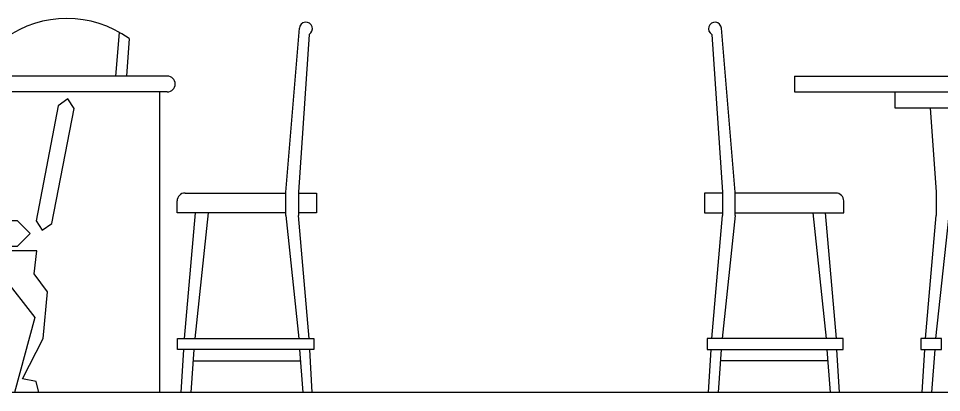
# Model space of a CAD drawing. Header units: inches. Extents: x 10 to 52.5, y 12.2 to 37.
# Drawn here: x 38.372 to 41.294, y 14.705 to 15.887 of the extents above; entities that cross this region are included whole.
import ezdxf

# ---------------------------------------------------------------- set-up
doc = ezdxf.new("R2010")
doc.units = ezdxf.units.IN
doc.header["$MEASUREMENT"] = 0
doc.layers.add('02', color=2, linetype='Continuous')

msp = doc.modelspace()

# ---------------------------------------------------------------- linework, layer by layer
at = {"layer": '02'}
for p, q in [((39.218, 15.3381), (39.2614, 15.856)), ((39.2919, 15.8366), (39.258, 15.3381)), ((40.5664, 15.8366), (40.6003, 15.3381)), ((40.6403, 15.3381), (40.5969, 15.856)), ((38.8432, 15.7046), (34.988, 15.7046)), ((40.8283, 15.7046), (41.3755, 15.7046)), ((40.8283, 15.7046), (40.8283, 15.6546)), ((38.8682, 15.6796), (38.8682, 15.6796)), ((38.8432, 15.6546), (34.988, 15.6546)), ((38.8182, 15.6546), (38.8182, 14.7046)), ((40.8283, 15.6546), (41.379, 15.6546)), ((41.1459, 15.6546), (41.1459, 15.6046)), ((41.1459, 15.6046), (41.379, 15.6046)), ((41.258, 15.6046), (41.2761, 15.3381)), ((39.218, 15.264), (39.218, 15.3381)), ((39.258, 15.3381), (39.258, 15.264)), ((40.6003, 15.3381), (40.6003, 15.264)), ((40.6403, 15.264), (40.6403, 15.3381)), ((41.2761, 15.3381), (41.2761, 15.264)), ((38.8993, 15.3351), (39.218, 15.3351)), ((40.959, 15.3351), (40.6403, 15.3351)), ((38.9249, 14.8046), (39.2647, 14.8046)), ((40.9334, 14.8046), (40.5936, 14.8046))]:
    msp.add_line(p, q, dxfattribs=at)
for points in [[(38.68, 15.7046), (38.692, 15.8429)], [(38.7224, 15.8235), (38.7141, 15.7046)], [(38.529, 15.6325), (38.4982, 15.6106), (38.4288, 15.2468), (38.4474, 15.2179), (38.4782, 15.2393), (38.549, 15.6018), (38.529, 15.6325)], [(39.218, 15.2721), (38.8743, 15.2721), (38.8743, 15.3101)], [(39.3153, 15.3351), (39.3153, 15.2721), (39.258, 15.2721)], [(39.258, 15.3351), (39.3153, 15.3351)], [(40.6003, 15.3351), (40.543, 15.3351)], [(40.543, 15.3351), (40.543, 15.2721), (40.6003, 15.2721)], [(40.6403, 15.2721), (40.984, 15.2721), (40.984, 15.3101)], [(38.8977, 14.8749), (38.932, 15.2721)], [(38.9722, 15.2721), (38.9302, 14.8749)], [(39.218, 15.264), (39.2594, 14.8749)], [(39.2919, 14.8749), (39.258, 15.264)], [(40.5664, 14.8749), (40.6003, 15.264)], [(40.6403, 15.264), (40.5989, 14.8749)], [(40.8861, 15.2721), (40.9281, 14.8749)], [(40.9606, 14.8749), (40.9263, 15.2721)], [(41.2423, 14.8749), (41.2761, 15.264)], [(41.3162, 15.264), (41.2747, 14.8749)], [(38.3692, 15.1667), (38.4088, 15.2067), (38.3692, 15.2468), (38.0412, 15.2468), (37.9997, 15.2049), (38.0412, 15.1667), (38.3692, 15.1667)], [(52.1649, 14.7046), (32.2989, 14.7046), (32.3064, 14.739), (32.3497, 14.7483), (32.2845, 14.8755), (32.2715, 15.0232), (32.3134, 15.0796), (32.3045, 15.1522), (32.7084, 15.1522), (32.7122, 15.0758), (32.741, 15.0465), (32.7573, 14.8993), (32.6791, 14.7465), (32.7285, 14.7339), (32.7354, 14.7046)], [(38.4362, 14.7046), (38.4288, 14.739), (38.3855, 14.7483), (38.4507, 14.8755), (38.4637, 15.0232), (38.4218, 15.0796), (38.4307, 15.1522), (38.0268, 15.1522), (38.023, 15.0758), (37.9942, 15.0465), (37.9779, 14.8993), (38.0561, 14.7465), (38.0067, 14.7339), (37.9997, 14.7046)], [(38.0724, 14.7046), (38.0123, 14.9468), (38.1195, 15.0703), (38.3235, 15.0703), (38.4237, 14.9412), (38.3598, 14.7046)], [(38.8874, 14.7046), (38.8957, 14.8406)], [(38.9276, 14.8406), (38.9175, 14.7046)], [(39.262, 14.8406), (39.2721, 14.7046)], [(39.3022, 14.7046), (39.2939, 14.8406)], [(40.5561, 14.7046), (40.5644, 14.8406)], [(40.5963, 14.8406), (40.5862, 14.7046)], [(40.9307, 14.8406), (40.9408, 14.7046)], [(40.9709, 14.7046), (40.9626, 14.8406)], [(41.2319, 14.7046), (41.2402, 14.8406)], [(41.2721, 14.8406), (41.262, 14.7046)]]:
    msp.add_lwpolyline(points, dxfattribs=at)
for points in [[(39.3066, 14.8749), (39.3066, 14.8406), (38.8759, 14.8406), (38.8759, 14.8749)], [(40.5517, 14.8749), (40.5517, 14.8406), (40.9824, 14.8406), (40.9824, 14.8749)], [(41.2275, 14.8749), (41.2275, 14.8406), (41.2933, 14.8406), (41.2933, 14.8749)]]:
    msp.add_lwpolyline(points, close=True, dxfattribs=at)
for centre, radius, start, end in [((38.5253, 15.5484), 0.3384, 54.3928, 125.6072), ((39.2819, 15.8546), 0.0205, 298.9558, 175.94), ((40.5764, 15.8546), 0.0205, 4.06, 241.0442), ((38.8432, 15.6796), 0.025, 270, 90), ((38.8993, 15.3101), 0.025, 90, 180), ((40.959, 15.3101), 0.025, 0, 90)]:
    msp.add_arc(centre, radius, start, end, dxfattribs=at)

doc.saveas('drawing.dxf')
